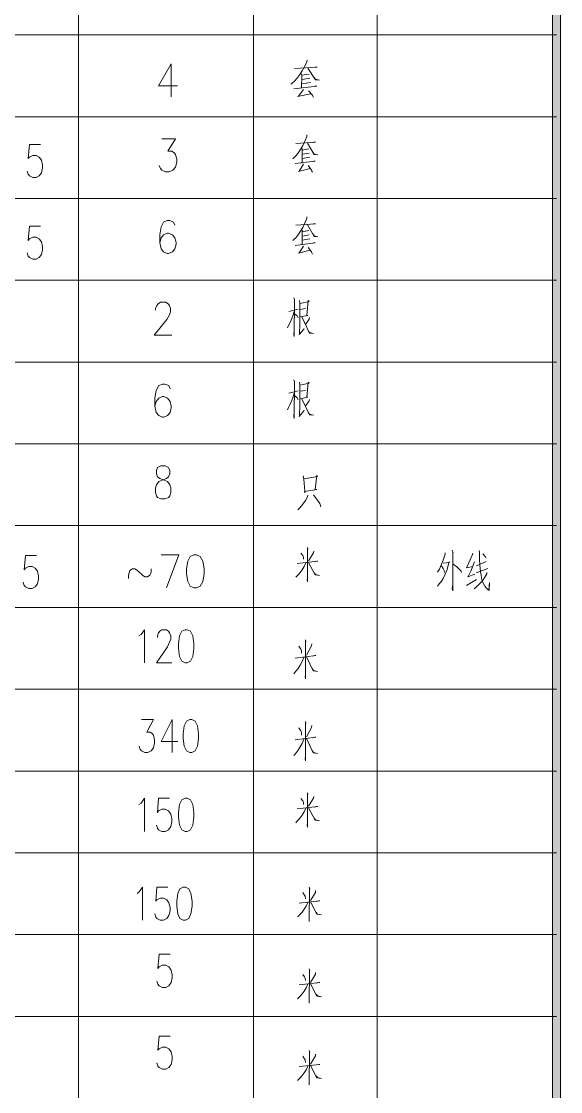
# Model space of a CAD drawing. Header units: millimetres. Extents: x 0 to 586, y 0 to 414.
# Drawn here: x 480.9 to 533, y 204.3 to 307.5 of the extents above; entities that cross this region are included whole.
import ezdxf

# ---------------------------------------------------------------- set-up
doc = ezdxf.new("R2010")
doc.units = ezdxf.units.MM

msp = doc.modelspace()

# ---------------------------------------------------------------- hatches: boundary and pattern name
h = msp.add_hatch(color=0)
h.dxf.hatch_style = 2
h.paths.add_polyline_path([(532.994306, 116.928194), (532.204083, 116.928194), (532.204083, 348.223417), (532.994306, 349.013639)])

# ---------------------------------------------------------------- linework, layer by layer
at = {"color": 0, "lineweight": 0}
for points in [[(515.284861, 348.816083), (515.284861, 116.928194)], [(486.459389, 348.618528), (486.459389, 116.928194)], [(503.357444, 348.51975), (503.357444, 116.928194)], [(373.080139, 306.225222), (532.599194, 306.225222)], [(495.391722, 303.427694), (494.181694, 301.303972), (495.9985, 301.303972)], [(495.391722, 303.427694), (495.391722, 300.242111)], [(508.532694, 303.787528), (508.508, 303.632306), (508.335139, 303.258361), (508.059972, 302.760944), (507.813028, 302.390528), (507.537861, 302.016583), (507.290917, 301.769639), (507.093361, 301.582667), (506.966361, 301.487417)], [(507.315611, 302.979667), (509.478139, 303.103139), (509.400528, 303.134889), (509.178278, 303.071389)], [(507.985889, 302.48225), (508.010583, 302.295278), (507.985889, 301.08525)], [(508.010583, 302.327028), (508.73025, 302.4505)], [(508.606778, 303.011417), (509.326444, 301.893111), (509.725083, 301.861361), (509.326444, 301.953083), (509.178278, 302.140056)], [(508.010583, 301.519167), (508.85725, 301.642639)], [(508.779639, 302.048333), (508.035278, 301.924861)], [(507.241528, 301.02175), (509.453444, 301.272222), (509.351139, 301.303972), (509.178278, 301.240472)], [(508.15875, 300.961778), (507.689556, 300.309139), (507.58725, 300.277389), (508.881944, 300.556083)], [(508.656167, 300.838306), (509.030111, 300.400861), (509.0795, 300.309139), (509.128889, 300.185667)], [(373.080139, 298.337111), (532.599194, 298.337111)], [(373.080139, 298.337111), (532.599194, 298.337111)], [(494.485083, 296.213389), (495.818583, 296.213389), (495.091861, 294.999833), (495.455222, 294.999833), (495.695111, 294.848139), (495.818583, 294.696444), (495.938528, 294.241361), (495.938528, 293.937972), (495.818583, 293.482889), (495.575167, 293.1795), (495.211806, 293.027806), (494.848444, 293.027806), (494.485083, 293.1795), (494.361611, 293.331194), (494.241667, 293.634583)], [(508.508, 296.573222), (508.486833, 296.418), (508.335139, 296.044056), (508.09525, 295.546639), (507.880056, 295.176222), (507.640167, 294.802278), (507.421444, 294.555333), (507.248583, 294.368361), (507.139222, 294.273111)], [(482.776389, 295.663056), (481.714528, 295.663056), (481.608694, 294.301333), (481.714528, 294.4495), (482.035556, 294.601194), (482.353056, 294.601194), (482.670556, 294.4495), (482.88575, 294.149639), (482.991583, 293.694556), (482.991583, 293.391167), (482.88575, 292.936083), (482.670556, 292.632694), (482.353056, 292.481), (482.035556, 292.481), (481.714528, 292.632694), (481.608694, 292.784389), (481.502861, 293.087778)], [(507.442611, 295.765361), (509.3335, 295.888833), (509.27, 295.920583), (509.075972, 295.857083)], [(508.03175, 295.267944), (508.052917, 295.080972), (508.03175, 293.870944)], [(508.052917, 295.112722), (508.684389, 295.236194)], [(508.575028, 295.797111), (509.2065, 294.678806), (509.552222, 294.647056), (509.2065, 294.738778), (509.075972, 294.92575)], [(508.052917, 294.304861), (508.790222, 294.428333)], [(508.726722, 294.834028), (508.074083, 294.710556)], [(507.379111, 293.807444), (509.312333, 294.057917), (509.227667, 294.086139), (509.075972, 294.026167)], [(508.183444, 293.747472), (507.770694, 293.094833), (507.6825, 293.063083), (508.814917, 293.341778)], [(508.617361, 293.620472), (508.945444, 293.186556), (508.987778, 293.094833), (509.030111, 292.971361)], [(373.080139, 290.449), (532.599194, 290.449)], [(373.080139, 290.449), (532.599194, 290.449)], [(495.758611, 287.870194), (495.635139, 288.173583), (495.271778, 288.325278), (495.028361, 288.325278), (494.665, 288.173583), (494.421583, 287.7185), (494.301639, 286.960028), (494.301639, 286.201556), (494.421583, 285.594778), (494.665, 285.291389), (495.028361, 285.139694), (495.151833, 285.139694), (495.515194, 285.291389), (495.758611, 285.594778), (495.878556, 286.049861), (495.878556, 286.201556), (495.758611, 286.656639), (495.515194, 286.960028), (495.151833, 287.111722), (495.028361, 287.111722), (494.665, 286.960028), (494.421583, 286.656639), (494.301639, 286.201556)], [(508.508, 288.685111), (508.486833, 288.529889), (508.335139, 288.155944), (508.09525, 287.658528), (507.880056, 287.288111), (507.640167, 286.914167), (507.421444, 286.667222), (507.248583, 286.48025), (507.139222, 286.388528)], [(507.442611, 287.87725), (509.3335, 288.000722), (509.27, 288.032472), (509.075972, 287.968972)], [(482.776389, 287.778472), (481.714528, 287.778472), (481.608694, 286.413222), (481.714528, 286.564917), (482.035556, 286.716611), (482.353056, 286.716611), (482.670556, 286.564917), (482.88575, 286.261528), (482.991583, 285.806444), (482.991583, 285.503056), (482.88575, 285.047972), (482.670556, 284.744583), (482.353056, 284.592889), (482.035556, 284.592889), (481.714528, 284.744583), (481.608694, 284.896278), (481.502861, 285.199667)], [(508.03175, 287.379833), (508.052917, 287.192861), (508.03175, 285.982833)], [(508.052917, 287.224611), (508.684389, 287.348083)], [(508.726722, 286.945917), (508.074083, 286.822444)], [(508.575028, 287.909), (509.2065, 286.790694), (509.552222, 286.758944), (509.2065, 286.854194), (509.075972, 287.037639)], [(507.379111, 285.919333), (509.312333, 286.169806), (509.227667, 286.201556), (509.075972, 286.138056)], [(508.183444, 285.859361), (507.770694, 285.206722), (507.6825, 285.174972), (508.814917, 285.453667)], [(508.052917, 286.41675), (508.790222, 286.54375)], [(508.617361, 285.735889), (508.945444, 285.298444), (508.987778, 285.206722), (509.030111, 285.08325)], [(373.080139, 282.564417), (532.599194, 282.564417)], [(373.080139, 282.564417), (532.599194, 282.564417)], [(507.248583, 280.8605), (507.290917, 280.705278), (507.26975, 277.131639), (507.227417, 277.350361), (507.26975, 277.724306)], [(493.892417, 279.682222), (493.892417, 279.833917), (494.015889, 280.137306), (494.135833, 280.289), (494.37925, 280.440694), (494.866083, 280.440694), (495.105972, 280.289), (495.229444, 280.137306), (495.349389, 279.833917), (495.349389, 279.530528), (495.229444, 279.227139), (494.986028, 278.772056), (493.772472, 277.255111), (495.469333, 277.255111)], [(507.661333, 279.773944), (506.768806, 279.555222)], [(507.791861, 280.610028), (507.834194, 280.363083), (507.834194, 279.308278), (507.834194, 279.244778), (507.834194, 278.436917), (507.834194, 278.376944), (507.791861, 277.413861), (507.770694, 277.318611), (508.225778, 277.879528), (508.204611, 277.816028)], [(507.855361, 280.331333), (508.726722, 280.518306), (508.638528, 280.610028), (508.508, 279.181278), (508.596194, 279.181278), (507.855361, 279.026056)], [(507.855361, 279.742194), (508.356306, 279.833917)], [(507.26975, 279.555222), (507.139222, 279.121306), (506.987528, 278.715611), (506.857, 278.436917), (506.726472, 278.189972), (506.617111, 277.97125)], [(507.290917, 279.3365), (507.573139, 279.121306), (507.661333, 278.934333)], [(508.007056, 279.026056), (508.747889, 277.473833), (509.139472, 277.442083), (508.747889, 277.537333), (508.638528, 277.692556)], [(508.747889, 278.966083), (508.705556, 278.810861), (508.356306, 278.313444)], [(373.080139, 274.676306), (532.599194, 274.676306)], [(495.289417, 272.0975), (495.169472, 272.400889), (494.802583, 272.552583), (494.562694, 272.552583), (494.195806, 272.400889), (493.955917, 271.945806), (493.832444, 271.187333), (493.832444, 270.428861), (493.955917, 269.822083), (494.195806, 269.518694), (494.562694, 269.367), (494.682639, 269.367), (495.046, 269.518694), (495.289417, 269.822083), (495.409361, 270.277167), (495.409361, 270.428861), (495.289417, 270.883944), (495.046, 271.187333), (494.682639, 271.339028), (494.562694, 271.339028), (494.195806, 271.187333), (493.955917, 270.883944), (493.832444, 270.428861)], [(507.248583, 272.972389), (507.290917, 272.817167), (507.26975, 269.247056), (507.227417, 269.46225), (507.26975, 269.836194)], [(507.791861, 272.725444), (507.834194, 272.474972), (507.834194, 271.420167), (507.834194, 271.356667), (507.834194, 270.548806), (507.834194, 270.488833), (507.791861, 269.52575), (507.770694, 269.4305), (508.225778, 269.991417), (508.204611, 269.927917)], [(507.855361, 272.443222), (508.726722, 272.630194), (508.638528, 272.725444), (508.508, 271.296694), (508.596194, 271.296694), (507.855361, 271.141472)], [(507.26975, 271.667111), (507.139222, 271.233194), (506.987528, 270.831028), (506.857, 270.548806), (506.726472, 270.301861), (506.617111, 270.083139)], [(507.661333, 271.885833), (506.768806, 271.667111)], [(507.290917, 271.451917), (507.573139, 271.233194), (507.661333, 271.046222)], [(507.855361, 271.854083), (508.356306, 271.945806)], [(508.007056, 271.141472), (508.747889, 269.58925), (509.139472, 269.5575), (508.747889, 269.649222), (508.638528, 269.804444)], [(508.747889, 271.077972), (508.705556, 270.92275), (508.356306, 270.425333)], [(373.080139, 266.788194), (532.599194, 266.788194)], [(508.130528, 263.697861), (508.208139, 263.387417), (508.306917, 262.237361), (508.306917, 262.050389), (508.282222, 262.205611), (509.449917, 262.392583), (509.298222, 262.392583), (509.474611, 263.761361), (509.524, 263.634361), (508.232833, 263.419167)], [(508.578556, 261.835194), (508.553861, 261.679972), (508.356306, 261.337778), (508.105833, 260.963833), (507.858889, 260.653389), (507.636639, 260.438194)], [(509.125361, 261.866944), (509.74625, 261.027333), (509.845028, 260.716889)], [(373.080139, 258.900083), (532.599194, 258.900083)], [(482.391861, 256.021417), (481.33, 256.021417), (481.224167, 254.656167), (481.33, 254.807861), (481.651028, 254.959556), (481.968528, 254.959556), (482.286028, 254.807861), (482.497694, 254.504472), (482.603528, 254.049389), (482.603528, 253.746), (482.497694, 253.290917), (482.286028, 252.987528), (481.968528, 252.835833), (481.651028, 252.835833), (481.33, 252.987528), (481.224167, 253.139222), (481.118333, 253.442611)], [(494.446278, 256.088444), (496.143139, 256.088444), (494.933111, 252.902861)], [(507.925917, 256.257778), (508.098778, 256.014361), (508.162278, 255.905), (508.186972, 255.658056)], [(508.553861, 256.801056), (508.599722, 256.638778), (508.575028, 256.691694), (508.553861, 253.484944), (508.532694, 253.675444), (508.553861, 253.837722)], [(509.164167, 256.448278), (509.143, 256.286), (508.663222, 255.495778)], [(521.839472, 256.293056), (521.839472, 256.137833), (521.666611, 255.580444), (521.490222, 255.17475), (521.296194, 254.709083), (521.123333, 254.430389)], [(522.534444, 256.543528), (522.622639, 256.293056), (522.601472, 256.388306), (522.576778, 252.599472), (522.534444, 252.846417), (522.576778, 253.220361)], [(524.513528, 256.261306), (524.492361, 256.106083), (524.143111, 255.30175), (523.924389, 254.836083), (524.513528, 254.959556)], [(525.141472, 256.511778), (525.166167, 256.356556), (525.166167, 255.640417), (525.2085, 255.114778), (525.229667, 254.804333), (525.272, 254.462139), (525.317861, 254.151694), (525.360194, 253.84125), (525.427222, 253.590778), (525.533056, 253.343833), (525.68475, 253.065139), (525.839972, 252.878167), (525.991667, 252.722944), (526.101028, 252.659444), (526.143361, 253.407333), (526.055167, 252.691194)], [(525.794111, 255.767417), (525.730611, 255.890889), (525.490722, 256.169583)], [(508.402167, 255.305278), (508.250472, 254.9525), (508.056444, 254.656167), (507.858889, 254.381), (507.664861, 254.165806), (507.513167, 254.003528), (507.424972, 253.922389)], [(507.576667, 255.252361), (509.55575, 255.471083), (509.467556, 255.471083), (509.248833, 255.414639)], [(508.663222, 255.361722), (509.294694, 254.165806), (509.728611, 254.109361), (509.337028, 254.194028), (509.2065, 254.356306)], [(521.666611, 255.30175), (521.730111, 255.27), (522.231056, 255.361722), (522.273389, 255.425222), (522.209889, 255.361722), (522.0335, 254.680861), (521.860639, 254.211667), (521.666611, 253.8095), (521.447889, 253.467306), (521.426722, 253.467306), (521.186833, 253.156861), (521.098639, 253.065139)], [(521.490222, 255.019528), (521.641917, 254.772583), (521.751278, 254.585611), (521.797139, 254.398639)], [(522.622639, 255.17475), (522.989528, 254.927806), (523.381111, 254.525639), (523.426972, 254.370417)], [(524.665222, 255.425222), (524.337139, 254.525639), (524.079611, 253.996472), (524.03375, 253.964722), (524.707556, 254.211667)], [(524.883944, 255.019528), (525.794111, 255.456972)], [(491.292444, 253.813028), (491.292444, 254.116417), (491.412389, 254.5715), (491.655806, 254.723194), (491.899222, 254.723194), (492.139111, 254.5715), (492.625944, 254.116417), (492.869361, 253.964722), (493.112778, 253.964722), (493.352667, 254.116417), (493.476139, 254.419806), (493.476139, 254.723194)], [(525.882306, 254.370417), (525.861139, 254.243417), (525.68475, 253.932972), (525.511889, 253.686028), (525.317861, 253.435556), (525.077972, 253.188611), (524.838083, 252.969889), (524.644056, 252.814667)], [(524.838083, 254.338667), (525.9705, 254.772583)], [(523.903222, 253.125111), (524.85925, 253.717778)], [(373.080139, 251.011972), (532.599194, 251.011972)], [(492.276694, 248.263833), (492.488361, 248.415528), (492.809389, 248.870611), (492.809389, 245.685028)], [(494.082917, 248.112139), (494.082917, 248.263833), (494.18875, 248.567222), (494.294583, 248.718917), (494.50625, 248.870611), (494.933111, 248.870611), (495.144778, 248.718917), (495.250611, 248.567222), (495.356444, 248.263833), (495.356444, 247.960444), (495.250611, 247.657056), (495.038944, 247.201972), (493.977083, 245.685028), (495.462278, 245.685028)], [(508.359833, 247.904), (508.402167, 247.717028), (508.381, 247.780528), (508.359833, 244.115167), (508.335139, 244.333889), (508.359833, 244.517333)], [(507.728361, 247.283111), (507.901222, 247.004417), (507.96825, 246.877417), (507.989417, 246.598722)], [(508.966611, 247.498306), (508.945444, 247.314861), (508.465667, 246.41175)], [(508.204611, 246.196556), (508.052917, 245.790861), (507.858889, 245.448667), (507.661333, 245.138222), (507.467306, 244.891278), (507.315611, 244.704306), (507.227417, 244.612583)], [(507.379111, 246.133056), (509.358194, 246.38), (509.27, 246.38), (509.054806, 246.320028)], [(508.465667, 246.256528), (509.097139, 244.891278), (509.531056, 244.827778), (509.139472, 244.923028), (509.008944, 245.11)], [(373.080139, 243.127389), (532.599194, 243.127389)], [(492.523639, 240.206389), (493.691333, 240.206389), (493.056333, 238.992833), (493.373833, 238.992833), (493.5855, 238.841139), (493.691333, 238.689444), (493.800694, 238.234361), (493.800694, 237.930972), (493.691333, 237.475889), (493.479667, 237.1725), (493.162167, 237.020806), (492.844667, 237.020806), (492.523639, 237.1725), (492.417806, 237.324194), (492.311972, 237.627583)], [(495.497556, 240.206389), (494.435694, 238.082667), (496.03025, 238.082667)], [(495.497556, 240.206389), (495.497556, 237.020806)], [(508.359833, 240.015889), (508.402167, 239.828917), (508.381, 239.892417), (508.359833, 236.227056), (508.335139, 236.445778), (508.359833, 236.63275)], [(508.966611, 239.613722), (508.945444, 239.42675), (508.465667, 238.527167)], [(507.379111, 238.244944), (509.358194, 238.495417), (509.27, 238.495417), (509.054806, 238.431917)], [(507.728361, 239.395), (507.901222, 239.116306), (507.96825, 238.992833), (507.989417, 238.710611)], [(508.204611, 238.308444), (508.052917, 237.90275), (507.858889, 237.564083), (507.661333, 237.253639), (507.467306, 237.003167), (507.315611, 236.816194), (507.227417, 236.724472)], [(508.465667, 238.371944), (509.097139, 237.003167), (509.531056, 236.943194), (509.139472, 237.034917), (509.008944, 237.221889)], [(373.080139, 235.239278), (532.599194, 235.239278)], [(492.276694, 232.000778), (492.488361, 232.152472), (492.809389, 232.607556), (492.809389, 229.421972)], [(495.250611, 232.607556), (494.18875, 232.607556), (494.082917, 231.242306), (494.18875, 231.394), (494.50625, 231.545694), (494.82375, 231.545694), (495.144778, 231.394), (495.356444, 231.090611), (495.462278, 230.635528), (495.462278, 230.332139), (495.356444, 229.877056), (495.144778, 229.573667), (494.82375, 229.421972), (494.50625, 229.421972), (494.18875, 229.573667), (494.082917, 229.725361), (493.977083, 230.02875)], [(507.925917, 232.596972), (508.098778, 232.350028), (508.162278, 232.240667), (508.186972, 231.99725)], [(508.553861, 233.14025), (508.599722, 232.974444), (508.575028, 233.030889), (508.553861, 229.824139), (508.532694, 230.014639), (508.553861, 230.176917)], [(509.164167, 232.787472), (509.143, 232.621667), (508.663222, 231.834972)], [(508.402167, 231.644472), (508.250472, 231.291694), (508.056444, 230.991833), (507.858889, 230.720194), (507.664861, 230.505), (507.513167, 230.339194), (507.424972, 230.258056)], [(507.576667, 231.591556), (509.55575, 231.80675), (509.467556, 231.80675), (509.248833, 231.753833)], [(508.663222, 231.697389), (509.294694, 230.505), (509.728611, 230.448556), (509.337028, 230.529694), (509.2065, 230.691972)], [(373.080139, 227.351167), (532.599194, 227.351167)], [(492.107361, 223.435333), (492.319028, 223.587028), (492.640056, 224.042111), (492.640056, 220.856528)], [(495.081278, 224.042111), (494.019417, 224.042111), (493.913583, 222.676861), (494.019417, 222.828556), (494.336917, 222.98025), (494.657944, 222.98025), (494.975444, 222.828556), (495.187111, 222.525167), (495.292944, 222.070083), (495.292944, 221.766694), (495.187111, 221.311611), (494.975444, 221.008222), (494.657944, 220.856528), (494.336917, 220.856528), (494.019417, 221.008222), (493.913583, 221.159917), (493.80775, 221.463306)], [(508.733778, 224.056222), (508.779639, 223.890417), (508.754944, 223.946861), (508.733778, 220.740111), (508.712611, 220.930611), (508.733778, 221.092889)], [(508.105833, 223.512944), (508.278694, 223.266), (508.342194, 223.156639), (508.366889, 222.913222)], [(509.344083, 223.703444), (509.322917, 223.537639), (508.843139, 222.750944)], [(508.582083, 222.560444), (508.430389, 222.207667), (508.236361, 221.907806), (508.038806, 221.636167), (507.844778, 221.420972), (507.693083, 221.255167), (507.604889, 221.174028)], [(507.756583, 222.507528), (509.735667, 222.722722), (509.647472, 222.722722), (509.42875, 222.669806)], [(508.843139, 222.613361), (509.474611, 221.420972), (509.908528, 221.364528), (509.516944, 221.445667), (509.386417, 221.607944)], [(373.080139, 219.463056), (532.599194, 219.463056)], [(495.292944, 217.565111), (494.231083, 217.565111), (494.12525, 216.199861), (494.231083, 216.351556), (494.552111, 216.50325), (494.869611, 216.50325), (495.187111, 216.351556), (495.398778, 216.048167), (495.504611, 215.593083), (495.504611, 215.289694), (495.398778, 214.834611), (495.187111, 214.531222), (494.869611, 214.379528), (494.552111, 214.379528), (494.231083, 214.531222), (494.12525, 214.682917), (494.019417, 214.986306)], [(508.733778, 216.168111), (508.779639, 216.005833), (508.754944, 216.05875), (508.733778, 212.852), (508.712611, 213.0425), (508.733778, 213.204778)], [(509.344083, 215.815333), (509.322917, 215.653056), (508.843139, 214.862833)], [(508.582083, 214.672333), (508.430389, 214.319556), (508.236361, 214.019694), (508.038806, 213.748056), (507.844778, 213.532861), (507.693083, 213.370583), (507.604889, 213.285917)], [(507.756583, 214.619417), (509.735667, 214.834611), (509.647472, 214.834611), (509.42875, 214.781694)], [(508.105833, 215.624833), (508.278694, 215.381417), (508.342194, 215.272056), (508.366889, 215.025111)], [(508.843139, 214.728778), (509.474611, 213.532861), (509.908528, 213.476417), (509.516944, 213.557556), (509.386417, 213.723361)], [(373.080139, 211.578472), (532.599194, 211.578472)], [(495.292944, 209.677), (494.231083, 209.677), (494.12525, 208.31175), (494.231083, 208.463444), (494.552111, 208.615139), (494.869611, 208.615139), (495.187111, 208.463444), (495.398778, 208.160056), (495.504611, 207.704972), (495.504611, 207.401583), (495.398778, 206.9465), (495.187111, 206.643111), (494.869611, 206.491417), (494.552111, 206.491417), (494.231083, 206.643111), (494.12525, 206.794806), (494.019417, 207.098194)], [(508.105833, 207.736722), (508.278694, 207.493306), (508.342194, 207.383944), (508.366889, 207.140528)], [(508.733778, 208.28), (508.779639, 208.117722), (508.754944, 208.170639), (508.733778, 204.963889), (508.712611, 205.154389), (508.733778, 205.320194)], [(509.344083, 207.927222), (509.322917, 207.764944), (508.843139, 206.974722)], [(508.582083, 206.784222), (508.430389, 206.431444), (508.236361, 206.135111), (508.038806, 205.863472), (507.844778, 205.64475), (507.693083, 205.482472), (507.604889, 205.401333)], [(507.756583, 206.731306), (509.735667, 206.950028), (509.647472, 206.950028), (509.42875, 206.893583)], [(508.843139, 206.840667), (509.474611, 205.64475), (509.908528, 205.591833), (509.516944, 205.672972), (509.386417, 205.83525)]]:
    msp.add_lwpolyline(points, dxfattribs=at)
for points in [[(532.994306, 116.928194), (532.204083, 116.928194), (532.204083, 348.223417), (532.994306, 349.013639)], [(494.411, 264.664472), (494.089972, 264.512778), (493.984139, 264.209389), (493.984139, 263.906), (494.089972, 263.602611), (494.301639, 263.450917), (494.7285, 263.299222), (495.046, 263.147528), (495.257667, 262.844139), (495.3635, 262.54075), (495.3635, 262.085667), (495.257667, 261.782278), (495.151833, 261.630583), (494.834333, 261.478889), (494.411, 261.478889), (494.089972, 261.630583), (493.984139, 261.782278), (493.878306, 262.085667), (493.878306, 262.54075), (493.984139, 262.844139), (494.195806, 263.147528), (494.516833, 263.299222), (494.940167, 263.450917), (495.151833, 263.602611), (495.257667, 263.906), (495.257667, 264.209389), (495.151833, 264.512778), (494.834333, 264.664472)], [(497.600111, 256.088444), (497.23675, 255.93675), (496.993333, 255.481667), (496.873389, 254.723194), (496.873389, 254.268111), (496.993333, 253.509639), (497.23675, 253.054556), (497.600111, 252.902861), (497.843528, 252.902861), (498.206889, 253.054556), (498.450306, 253.509639), (498.57025, 254.268111), (498.57025, 254.723194), (498.450306, 255.481667), (498.206889, 255.93675), (497.843528, 256.088444)], [(496.735806, 248.870611), (496.418306, 248.718917), (496.206639, 248.263833), (496.100806, 247.505361), (496.100806, 247.050278), (496.206639, 246.291806), (496.418306, 245.836722), (496.735806, 245.685028), (496.947472, 245.685028), (497.2685, 245.836722), (497.480167, 246.291806), (497.586, 247.050278), (497.586, 247.505361), (497.480167, 248.263833), (497.2685, 248.718917), (496.947472, 248.870611)], [(497.197944, 240.206389), (496.876917, 240.054694), (496.66525, 239.599611), (496.559417, 238.841139), (496.559417, 238.386056), (496.66525, 237.627583), (496.876917, 237.1725), (497.197944, 237.020806), (497.409611, 237.020806), (497.727111, 237.1725), (497.938778, 237.627583), (498.044611, 238.386056), (498.044611, 238.841139), (497.938778, 239.599611), (497.727111, 240.054694), (497.409611, 240.206389)], [(496.735806, 232.607556), (496.418306, 232.455861), (496.206639, 232.000778), (496.100806, 231.242306), (496.100806, 230.787222), (496.206639, 230.02875), (496.418306, 229.573667), (496.735806, 229.421972), (496.947472, 229.421972), (497.2685, 229.573667), (497.480167, 230.02875), (497.586, 230.787222), (497.586, 231.242306), (497.480167, 232.000778), (497.2685, 232.455861), (496.947472, 232.607556)], [(496.566472, 224.042111), (496.248972, 223.890417), (496.037306, 223.435333), (495.931472, 222.676861), (495.931472, 222.221778), (496.037306, 221.463306), (496.248972, 221.008222), (496.566472, 220.856528), (496.781667, 220.856528), (497.099167, 221.008222), (497.310833, 221.463306), (497.416667, 222.221778), (497.416667, 222.676861), (497.310833, 223.435333), (497.099167, 223.890417), (496.781667, 224.042111)]]:
    msp.add_lwpolyline(points, close=True, dxfattribs=at)

doc.saveas('drawing.dxf')
